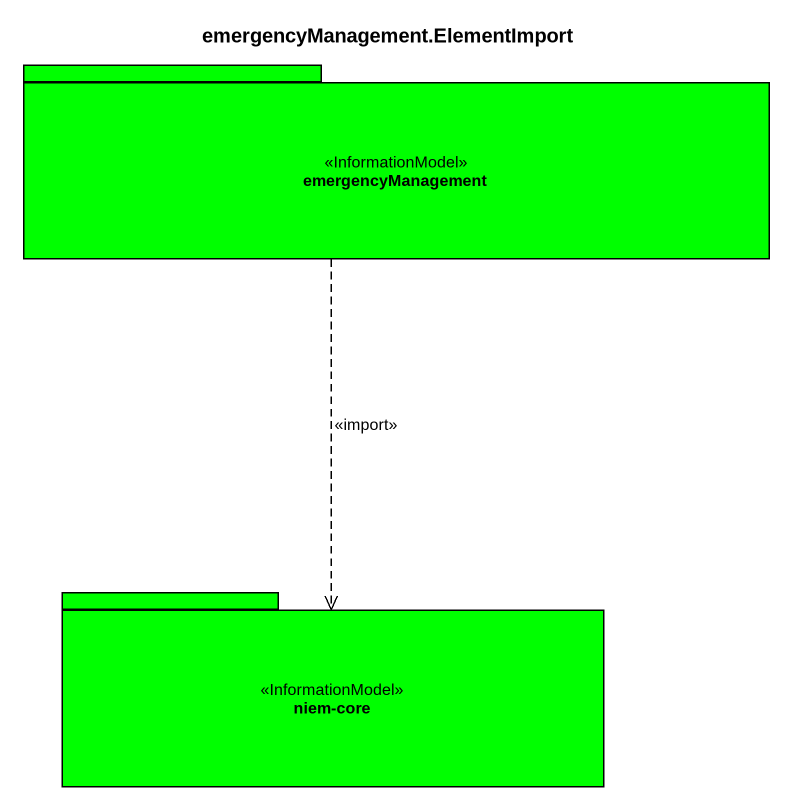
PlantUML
@startuml
title emergencyManagement.ElementImport
package emergencyManagement <<InformationModel>> #00FF00 {
}
package "niem-core" as niem_core <<InformationModel>> #00FF00 {
}
emergencyManagement ..> niem_core : <<import>>
@enduml
